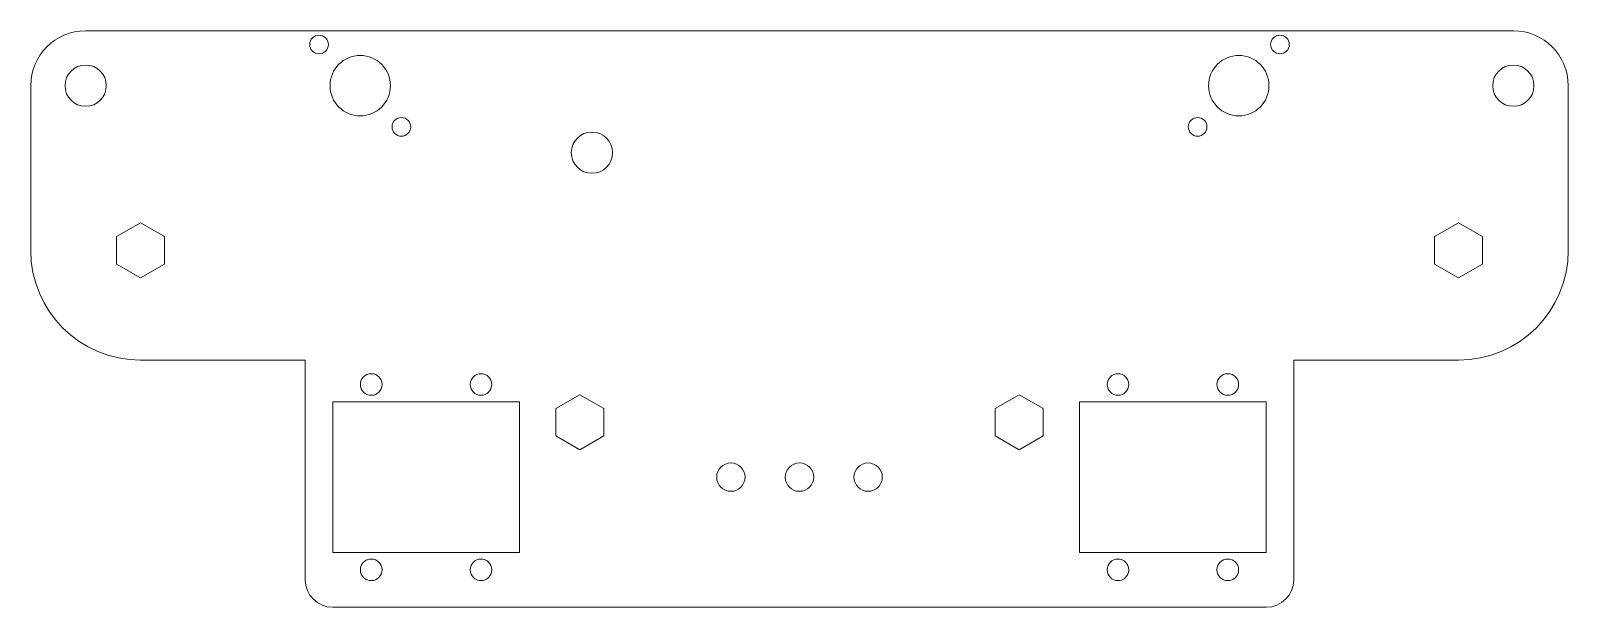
# Model space of a CAD drawing. Header units: inches. Extents: x 3.7 to 17.7, y 21.4 to 26.7.
import ezdxf

# ---------------------------------------------------------------- set-up
doc = ezdxf.new("R2010")
doc.units = ezdxf.units.IN
doc.header["$LTSCALE"] = 4
doc.header["$MEASUREMENT"] = 0

msp = doc.modelspace()

# ---------------------------------------------------------------- linework, layer by layer
at = {"color": 7, "linetype": 'Continuous', "lineweight": 15}
for p, q in [((17.229, 26.679), (4.229, 26.679)), ((3.729, 26.179), (3.729, 24.679)), ((17.729, 24.679), (17.729, 26.179)), ((4.729, 24.93), (4.511, 24.805)), ((4.947, 24.805), (4.729, 24.93)), ((16.729, 24.93), (16.512, 24.805)), ((16.947, 24.805), (16.729, 24.93)), ((4.511, 24.805), (4.511, 24.554)), ((4.947, 24.554), (4.947, 24.805)), ((16.512, 24.805), (16.512, 24.554)), ((16.947, 24.554), (16.947, 24.805)), ((4.511, 24.554), (4.729, 24.428)), ((4.729, 24.428), (4.947, 24.554)), ((16.512, 24.554), (16.729, 24.428)), ((16.729, 24.428), (16.947, 24.554)), ((4.729, 23.679), (6.229, 23.679)), ((6.229, 23.679), (6.229, 21.679)), ((15.229, 23.679), (16.729, 23.679)), ((15.229, 21.679), (15.229, 23.679)), ((8.179, 23.299), (6.479, 23.299)), ((6.479, 23.299), (6.479, 21.929)), ((8.179, 21.929), (8.179, 23.299)), ((8.729, 23.365), (8.511, 23.24)), ((8.947, 23.24), (8.729, 23.365)), ((12.729, 23.365), (12.511, 23.24)), ((12.947, 23.24), (12.729, 23.365)), ((14.979, 23.299), (13.279, 23.299)), ((13.279, 23.299), (13.279, 21.929)), ((14.979, 21.929), (14.979, 23.299)), ((8.511, 23.24), (8.511, 22.989)), ((8.947, 22.989), (8.947, 23.24)), ((12.511, 23.24), (12.511, 22.989)), ((12.947, 22.989), (12.947, 23.24)), ((8.511, 22.989), (8.729, 22.863)), ((8.729, 22.863), (8.947, 22.989)), ((12.511, 22.989), (12.729, 22.863)), ((12.729, 22.863), (12.947, 22.989)), ((6.479, 21.929), (8.179, 21.929)), ((13.279, 21.929), (14.979, 21.929)), ((6.479, 21.429), (14.979, 21.429))]:
    msp.add_line(p, q, dxfattribs=at)
for centre, radius in [((6.354, 26.554), 0.085), ((15.104, 26.554), 0.085), ((4.229, 26.179), 0.188), ((6.729, 26.179), 0.275), ((14.729, 26.179), 0.275), ((17.229, 26.179), 0.188), ((7.104, 25.804), 0.085), ((14.354, 25.804), 0.085), ((8.839, 25.569), 0.188), ((6.829, 23.458), 0.0984), ((7.829, 23.458), 0.0984), ((13.629, 23.458), 0.0984), ((14.629, 23.458), 0.0984), ((10.104, 22.614), 0.129), ((10.729, 22.614), 0.129), ((11.354, 22.614), 0.129), ((6.829, 21.77), 0.0984), ((7.829, 21.77), 0.0984), ((13.629, 21.77), 0.0984), ((14.629, 21.77), 0.0984)]:
    msp.add_circle(centre, radius, dxfattribs=at)
for centre, radius, start, end in [((4.229, 26.179), 0.5, 90, 180), ((17.229, 26.179), 0.5, 0, 90), ((4.729, 24.679), 1, 180, 270), ((16.729, 24.679), 1, 270, 0), ((6.479, 21.679), 0.25, 180, 270), ((14.979, 21.679), 0.25, 270, 0)]:
    msp.add_arc(centre, radius, start, end, dxfattribs=at)

doc.saveas('drawing.dxf')
